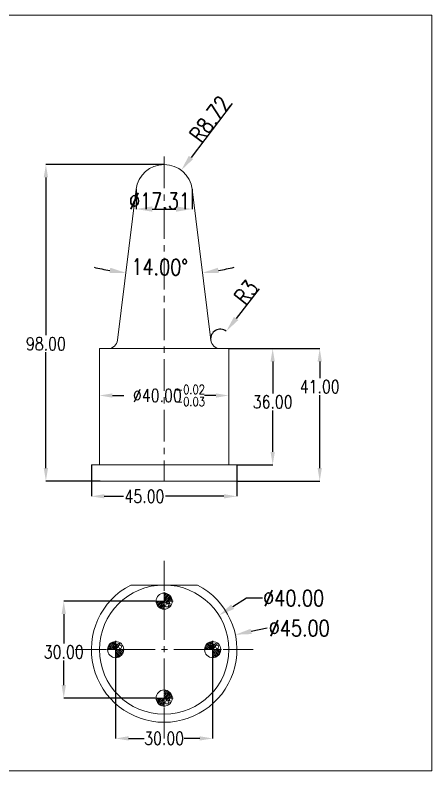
# Model space of a CAD drawing. Header units: millimetres. Extents: x 583 to 1942, y -5112 to 253.
# Drawn here: x 1200.5 to 1329.4, y -593.5 to -359.5 of the extents above; entities that cross this region are included whole.
import ezdxf

# ---------------------------------------------------------------- set-up
doc = ezdxf.new("R2010")
doc.units = ezdxf.units.MM
doc.header["$LTSCALE"] = 16.334999
doc.linetypes.add('CENTER', pattern=[0.6, 0.375, -0.075, 0.075, -0.075])
doc.layers.get('0').update_dxf_attribs({"lineweight": 18})
doc.layers.add('epin', color=13, linetype='Continuous', lineweight=9)
doc.layers.add('moldbase', color=7, linetype='Continuous', lineweight=20)
doc.styles.add('SEISO_TTF', font='')
doc.styles.get("Standard").update_dxf_attribs({"font": 'txt.shx', "width": 0.8})
doc.styles.add('TXT05', font='txt.shx', dxfattribs={"width": 0.5, "bigfont": 'gbcbig.shx'})
doc.styles.get('SEISO_TTF').set_extended_font_data('宋体')
doc.dimstyles.new('ISO-25', dxfattribs={"dimtxt": 2.5, "dimasz": 2.5, "dimexe": 1.25, "dimexo": 0.625, "dimtad": 1, "dimdsep": 46, "dimtxsty": 'Standard', "dimcen": 2.5, "dimdle": 5, "dimadec": 0, "dimazin": 0, "dimtfac": 1, "dimtmove": 0, "dimatfit": 3, "dimfxl": 0, "dimarcsym": 0})
doc.dimstyles.get("Standard").update_dxf_attribs({"dimtxt": 0.15625, "dimasz": 0.1875, "dimexe": 0.125, "dimexo": 0.0625, "dimtad": 0, "dimtih": 1, "dimtoh": 1, "dimdsep": 46, "dimtxsty": 'Standard', "dimcen": 0.09, "dimdle": 0.375, "dimadec": 0, "dimazin": 0, "dimtfac": 1, "dimtofl": 0, "dimtmove": 0, "dimatfit": 3, "dimfxl": 0, "dimtolj": 1, "dimarcsym": 0})
doc.dimstyles.new('STANDARD$0', dxfattribs={"dimscale": 4, "dimtxt": 5, "dimasz": 5, "dimexe": 0, "dimexo": 0, "dimgap": 0, "dimtad": 1, "dimzin": 0, "dimdsep": 46, "dimtxsty": 'SEISO_TTF', "dimcen": 2, "dimdle": 10, "dimclrd": 4, "dimclre": 4, "dimclrt": 6, "dimadec": 4, "dimazin": 2, "dimtfac": 1, "dimtofl": 0, "dimtmove": 0, "dimatfit": 3, "dimfxl": 0, "dimtolj": 1, "dimarcsym": 0})
doc.dimstyles.new('副本 11', dxfattribs={"dimtxt": 2.5, "dimasz": 2.5, "dimexe": 1.25, "dimexo": 0.625, "dimtad": 1, "dimdsep": 46, "dimtxsty": 'Standard', "dimcen": 2.5, "dimdle": 5, "dimadec": 0, "dimazin": 0, "dimtfac": 1, "dimtmove": 0, "dimatfit": 3, "dimfxl": 0, "dimtolj": 1, "dimarcsym": 0})

# ---------------------------------------------------------------- blocks, each defined once
blk = doc.blocks.new('*X7')
for points in [[(1228.07, -507.78), (1228.07, -509.11), (1224.07, -508.45)], [(1265.07, -507.78), (1265.07, -509.11), (1269.07, -508.45)]]:
    blk.add_hatch(color=0).paths.add_polyline_path(points, flags=0)
at = {"color": 0, "lineweight": -2}
for p, q in [((1224.07, -498.72), (1224.07, -508.45)), ((1269.07, -498.72), (1269.07, -508.45)), ((1228.07, -508.45), (1233.99, -508.45)), ((1265.07, -508.45), (1246.98, -508.45))]:
    blk.add_line(p, q, dxfattribs=at)
at = {"color": 0, "insert": (1240.49, -508.45), "char_height": 4, "width": 17.8286, "attachment_point": 5}
blk.add_mtext('45.00', dxfattribs=at)
blk = doc.blocks.new('*X8')
for points in [[(1209.34, -409.72), (1210.68, -409.72), (1210.01, -405.72)], [(1209.34, -499.72), (1210.68, -499.72), (1210.01, -503.72)]]:
    blk.add_hatch(color=0).paths.add_polyline_path(points, flags=0)
at = {"color": 0, "lineweight": -2}
for p, q in [((1246.57, -405.72), (1210.01, -405.72)), ((1210.01, -409.72), (1210.01, -458.6)), ((1210.01, -499.72), (1210.01, -463.85)), ((1226.83, -503.72), (1210.01, -503.72))]:
    blk.add_line(p, q, dxfattribs=at)
at = {"color": 0, "insert": (1210.01, -461.23), "char_height": 4, "width": 18.2857, "attachment_point": 5}
blk.add_mtext('98.00', dxfattribs=at)
blk = doc.blocks.new('*X9')
for points in [[(1294.01, -466.72), (1295.34, -466.72), (1294.67, -462.72)], [(1294.01, -499.72), (1295.34, -499.72), (1294.67, -503.72)]]:
    blk.add_hatch(color=0).paths.add_polyline_path(points, flags=0)
at = {"color": 0, "lineweight": -2}
for p, q in [((1266.57, -462.72), (1294.67, -462.72)), ((1294.67, -466.72), (1294.67, -471.85)), ((1294.67, -499.72), (1294.67, -477.1)), ((1269.1, -503.72), (1294.67, -503.72))]:
    blk.add_line(p, q, dxfattribs=at)
at = {"color": 0, "insert": (1294.67, -474.48), "char_height": 4, "width": 16.9143, "attachment_point": 5}
blk.add_mtext('41.00', dxfattribs=at)
blk = doc.blocks.new('*X18')
for points in [[(1214.87, -544.91), (1216.2, -544.91), (1215.53, -540.91)], [(1214.87, -566.91), (1216.2, -566.91), (1215.53, -570.91)]]:
    blk.add_hatch(color=0).paths.add_polyline_path(points, flags=0)
at = {"color": 0, "lineweight": -2}
for p, q in [((1243.82, -540.91), (1215.53, -540.91)), ((1215.53, -544.91), (1215.53, -554)), ((1215.53, -566.91), (1215.53, -559.25)), ((1243.82, -570.91), (1215.53, -570.91))]:
    blk.add_line(p, q, dxfattribs=at)
at = {"color": 0, "insert": (1215.53, -556.63), "char_height": 4, "width": 17.8286, "attachment_point": 5}
blk.add_mtext('30.00', dxfattribs=at)
blk = doc.blocks.new('*X31')
at = {"color": 0, "char_height": 4, "attachment_point": 1}
for s, insert, width in [('{\\H0.7x;-0.02}', (1249.97, -473.97), 24.96), ('%%C40.00', (1236.94, -475.23), 77.0743), ('{\\H0.7x;-0.03}', (1249.97, -477.7), 24.96)]:
    blk.add_mtext(s, dxfattribs=dict(at, insert=insert, width=width))
blk = doc.blocks.new('*X30')
for points in [[(1230.57, -476.57), (1230.57, -477.9), (1226.57, -477.23)], [(1262.57, -476.57), (1262.57, -477.9), (1266.57, -477.23)]]:
    blk.add_hatch(color=0).paths.add_polyline_path(points, flags=0)
at = {"color": 0, "lineweight": -2}
for p, q in [((1230.57, -477.23), (1234.11, -477.23)), ((1262.57, -477.23), (1259.04, -477.23))]:
    blk.add_line(p, q, dxfattribs=at)
at = {"color": 0}
blk.add_blockref('*X31', (0, 0), dxfattribs=at)
blk = doc.blocks.new('*X32')
for points in [[(1279.47, -466.72), (1280.8, -466.72), (1280.13, -462.72)], [(1279.47, -494.72), (1280.8, -494.72), (1280.13, -498.72)]]:
    blk.add_hatch(color=0).paths.add_polyline_path(points, flags=0)
at = {"color": 0, "lineweight": -2}
for p, q in [((1266.57, -462.72), (1280.13, -462.72)), ((1280.13, -466.72), (1280.13, -476.58)), ((1280.13, -494.72), (1280.13, -481.83)), ((1269.1, -498.72), (1280.13, -498.72))]:
    blk.add_line(p, q, dxfattribs=at)
at = {"color": 0, "insert": (1280.13, -479.2), "char_height": 4, "width": 17.8286, "attachment_point": 5}
blk.add_mtext('36.00', dxfattribs=at)
blk = doc.blocks.new('epin_ejp_5')
at = {"layer": 'epin'}
h = blk.add_hatch(dxfattribs=at)
h.set_pattern_fill('_ANSI31', color=123, style=0, pattern_type=0)
h.set_pattern_definition([(135, (0, 0), (-0.280633, -0.280633), [])])
edge = h.paths.add_edge_path(flags=0)
edge.add_arc((0, 0), 2.5, 90, 180)
edge.add_line((-2.5, 0), (0, 0))
edge.add_line((0, 0), (0, 2.5))
edge = h.paths.add_edge_path(flags=0)
edge.add_line((2.5, 0), (0, 0))
edge.add_line((0, 0), (0, -2.5))
edge.add_arc((0, 0), 2.5, 270, 360)
at = {"layer": 'epin', "color": 1, "linetype": 'CENTER', "ltscale": 0.1}
for p, q in [((0, -2.75), (0, 2.75)), ((-2.75, 0), (2.75, 0))]:
    blk.add_line(p, q, dxfattribs=at)
at = {"layer": 'epin'}
blk.add_circle((0, 0), 2.5, dxfattribs=at)
at = {"layer": 'epin', "color": 6, "style": 'TXT05', "width": 0.5}
blk.add_text('%%C5', height=1.75, dxfattribs=at).set_placement((0.1, 0.25))
blk = doc.blocks.new('*X34')
blk.add_hatch(color=0).paths.add_polyline_path([(1267.32, -541.93), (1268.2, -543.34), (1263.52, -545.29)], flags=0)
at = {"color": 0, "lineweight": -2}
for p, q in [((1272, -539.98), (1267.76, -542.64)), ((1277, -539.98), (1272, -539.98))]:
    blk.add_line(p, q, dxfattribs=at)
at = {"color": 0, "insert": (1286.62, -539.98), "char_height": 5, "width": 30.8571, "attachment_point": 5}
blk.add_mtext('%%C40.00', dxfattribs=at)
blk = doc.blocks.new('*X35')
blk.add_hatch(color=0).paths.add_polyline_path([(1273.32, -549.46), (1273.66, -551.09), (1268.6, -551.3)], flags=0)
at = {"color": 0, "lineweight": -2}
blk.add_line((1278.38, -549.26), (1273.49, -550.28), dxfattribs=at)
at = {"color": 0, "insert": (1288.34, -549.26), "char_height": 5, "width": 30.2857, "attachment_point": 5}
blk.add_mtext('%%C45.00', dxfattribs=at)
blk = doc.blocks.new('*X38')
for points in [[(1242.91, -418.66), (1242.91, -420.33), (1237.91, -419.49)], [(1250.23, -418.66), (1250.23, -420.33), (1255.23, -419.49)]]:
    blk.add_hatch(color=0).paths.add_polyline_path(points, flags=0)
at = {"color": 0, "lineweight": -2}
for p, q in [((1237.91, -413.38), (1237.91, -419.49)), ((1255.23, -413.38), (1255.23, -419.49)), ((1242.91, -419.49), (1250.23, -419.49))]:
    blk.add_line(p, q, dxfattribs=at)
at = {"color": 0, "insert": (1245.14, -416.99), "char_height": 5, "width": 26.8571, "attachment_point": 5}
blk.add_mtext('%%C17.31', dxfattribs=at)
blk = doc.blocks.new('*X41')
blk.add_hatch(color=0).paths.add_polyline_path([(1254.21, -403.02), (1255.54, -404.03), (1251.85, -407.5)], flags=0)
at = {"color": 0, "lineweight": -2}
blk.add_line((1267.59, -386.81), (1254.88, -403.52), dxfattribs=at)
at = {"color": 0, "insert": (1260.76, -391.66), "char_height": 5, "width": 22.8571, "attachment_point": 5, "rotation": 52.737}
blk.add_mtext('R8.72', dxfattribs=at)
blk = doc.blocks.new('*X42')
for points in [[(1229.91, -437.68), (1229.67, -439.33), (1234.74, -439.24)], [(1263.47, -439.33), (1263.22, -437.68), (1258.4, -439.24)]]:
    blk.add_hatch(color=0).paths.add_polyline_path(points, flags=0)
at = {"color": 0, "lineweight": -2}
for start, end in [(257.098, 260.049), (279.951, 282.902)]:
    blk.add_arc((1246.57, -342.88), 97.09, start, end, dxfattribs=at)
at = {"color": 0, "insert": (1245.2, -437.46), "char_height": 5, "width": 25.2849, "attachment_point": 5, "rotation": 359.1709}
blk.add_mtext('14.00%%D', dxfattribs=at)
blk = doc.blocks.new('*X45')
for points in [[(1235.57, -582.74), (1235.57, -584.07), (1231.57, -583.41)], [(1257.57, -582.74), (1257.57, -584.07), (1261.57, -583.41)]]:
    blk.add_hatch(color=0).paths.add_polyline_path(points, flags=0)
at = {"color": 0, "lineweight": -2}
for p, q in [((1231.57, -553.16), (1231.57, -583.41)), ((1261.57, -553.16), (1261.57, -583.41)), ((1235.57, -583.41), (1240.35, -583.41)), ((1257.57, -583.41), (1252.8, -583.41))]:
    blk.add_line(p, q, dxfattribs=at)
at = {"color": 0, "insert": (1246.57, -583.41), "char_height": 4, "width": 17.8286, "attachment_point": 5}
blk.add_mtext('30.00', dxfattribs=at)
blk = doc.blocks.new('*X46')
at = {"layer": 'epin'}
blk.add_hatch(color=4, dxfattribs=at).paths.add_polyline_path([(1268.17, -452.88), (1269.49, -453.9), (1265.77, -457.35)], flags=0)
at = {"layer": 'epin', "color": 4, "lineweight": -2}
blk.add_line((1275.96, -444.16), (1268.83, -453.39), dxfattribs=at)
blk.add_arc((1263.94, -459.72), 3, 52.3196, 187, dxfattribs=at)
at = {"layer": 'epin', "color": 6, "insert": (1271.94, -445.27), "char_height": 5, "width": 13.503, "attachment_point": 5, "rotation": 52.3196}
blk.add_mtext('R3', dxfattribs=at)

msp = doc.modelspace()

# ---------------------------------------------------------------- linework, layer by layer
for p, q in [((1237.913, -413.383), (1232.178, -460.089)), ((1255.227, -413.383), (1260.962, -460.089)), ((1226.572, -462.724), (1226.572, -498.724)), ((1226.572, -462.724), (1226.572, -498.724)), ((1266.572, -462.724), (1266.572, -498.724)), ((1266.572, -462.724), (1266.572, -498.724)), ((1224.104, -498.724), (1224.104, -503.724)), ((1224.104, -498.724), (1269.1, -498.724)), ((1269.1, -498.724), (1269.1, -503.724)), ((1236.264, -535.908), (1256.88, -535.908))]:
    msp.add_line(p, q)
at = {"color": 7, "linetype": 'Continuous'}
msp.add_line((1224.104, -503.724), (1269.1, -503.724), dxfattribs=at)
at = {"color": 1, "linetype": 'CENTER', "ltscale": 1.554943}
for p, q in [((1246.572, -583.408), (1246.572, -528.408)), ((1219.072, -555.908), (1274.072, -555.908))]:
    msp.add_line(p, q, dxfattribs=at)
msp.add_lwpolyline([(929.837, -359.454), (1329.35, -359.454), (1329.35, -593.459), (929.837, -593.459)], close=True)
msp.add_circle((1246.572, -555.908), 20)
for centre, radius, start, end in [((1246.57, -414.446), 8.722, 7, 173), ((1246.572, -555.908), 22.5, 117.26604, 62.73396)]:
    msp.add_arc(centre, radius, start, end)
at = {"layer": 'epin', "color": 0}
for p, q in [((1226.572, -462.724), (1229.2, -462.724)), ((1226.572, -462.724), (1266.572, -462.724)), ((1266.572, -462.724), (1263.939, -462.724))]:
    msp.add_line(p, q, dxfattribs=at)
for centre, start, end in [((1229.2, -459.724), 270, 353), ((1263.939, -459.724), 187, 270)]:
    msp.add_arc(centre, 3, start, end, dxfattribs=at)
at = {"layer": 'moldbase', "color": 1, "linetype": 'CENTER', "ltscale": 1.6}
msp.add_line((1246.572, -403.279), (1246.572, -503.724), dxfattribs=at)

# ---------------------------------------------------------------- block references
at = {"layer": 'epin', "rotation": 270.0000000001042}
for p in [(1246.572, -540.908), (1246.572, -570.908)]:
    msp.add_blockref('epin_ejp_5', p, dxfattribs=at)
at = {"layer": 'epin'}
for p in [(1231.572, -555.908), (1261.572, -555.908)]:
    msp.add_blockref('epin_ejp_5', p, dxfattribs=at)

# ---------------------------------------------------------------- dimensions: what is measured, and where the dimension line sits
dim = msp.add_radius_dim(center=(1246.57, -414.446), mpoint=(1251.851, -407.504), dimstyle='ISO-25', override={"dimtxt": 5, "dimasz": 5, "dimexe": 0, "dimexo": 0, "dimgap": 0, "dimpost": 'R<>', "dimsah": 1, "dimdle": 10, "dimadec": 2, "dimtofl": 0, "dimtolj": 1, "dimtzin": 8})
dim.commit()
dim.dimension.update_dxf_attribs({"geometry": '*X41', "text_midpoint": (1262.749, -393.179), "dimtype": 164})
for base, p1, p2, angle, dimstyle, override, picture, middle in [((1210.01, -503.724), (1246.572, -405.724), (1226.831, -503.724), 90, 'Standard', {"dimtxt": 4, "dimasz": 4, "dimexe": 0, "dimexo": 0, "dimzin": 0, "dimsah": 1, "dimdle": 8, "dimadec": 2, "dimtzin": 0}, '*X8', (1210.01, -461.228)), ((1294.674, -503.724), (1266.572, -462.724), (1269.1, -503.724), 90, 'Standard', {"dimtxt": 4, "dimasz": 4, "dimexe": 0, "dimexo": 0, "dimzin": 0, "dimsah": 1, "dimdle": 8, "dimadec": 2, "dimtzin": 0}, '*X9', (1294.674, -474.48)), ((1280.133, -498.724), (1266.572, -462.724), (1269.1, -498.724), 90, 'STANDARD$0', {"dimscale": 1, "dimtxt": 4, "dimasz": 4, "dimgap": 0.625, "dimtad": 0, "dimtih": 1, "dimtoh": 1, "dimtxsty": 'Standard', "dimsah": 1, "dimdle": 8, "dimclrd": 0, "dimclre": 0, "dimclrt": 0, "dimadec": 2, "dimazin": 0, "dimtzin": 0}, '*X32', (1280.133, -479.204)), ((1215.533, -540.908), (1243.822, -570.908), (1243.822, -540.908), 270, 'Standard', {"dimtxt": 4, "dimasz": 4, "dimexe": 0, "dimexo": 0, "dimzin": 0, "dimsah": 1, "dimdle": 8, "dimadec": 2, "dimtzin": 0}, '*X18', (1215.533, -556.628))]:
    dim = msp.add_linear_dim(base=base, p1=p1, p2=p2, angle=angle, dimstyle=dimstyle, override=override)
    dim.commit()
    dim.dimension.update_dxf_attribs({"geometry": picture, "text_midpoint": middle, "dimtype": 160})
dim = msp.add_angular_dim_2l(base=(1245.165, -439.957), line1=((1237.913, -413.383), (1232.178, -460.089)), line2=((1255.227, -413.383), (1260.962, -460.089)), dimstyle='ISO-25', override={"dimtxt": 5, "dimasz": 5, "dimexe": 0, "dimexo": 0, "dimgap": 0, "dimtad": 1, "dimtih": 0, "dimtoh": 0, "dimsah": 1, "dimdle": 10, "dimadec": 2, "dimtofl": 0, "dimtolj": 1, "dimtzin": 0})
dim.commit()
dim.dimension.update_dxf_attribs({"geometry": '*X42', "text_midpoint": (1245.165, -439.957), "dimtype": 162})
for base, p1, p2, text, dimstyle, override, picture, middle in [((1255.227, -419.494), (1237.913, -413.383), (1255.227, -413.383), '%%C<>', 'ISO-25', {"dimtxt": 5, "dimasz": 5, "dimexe": 0, "dimexo": 0, "dimgap": 0, "dimsah": 1, "dimdle": 10, "dimadec": 2, "dimtofl": 0, "dimtolj": 1}, '*X38', (1245.138, -419.494)), ((1226.572, -477.234), (1266.572, -477.234), (1226.572, -477.234), '%%C<>{\\H0.7x;\\S-0.02^ -0.03;}', 'Standard', {"dimtxt": 4, "dimasz": 4, "dimexe": 0, "dimexo": 0, "dimzin": 0, "dimsah": 1, "dimdle": 8, "dimadec": 2, "dimtzin": 0}, '*X30', (1246.572, -477.234))]:
    dim = msp.add_linear_dim(base=base, p1=p1, p2=p2, text=text, dimstyle=dimstyle, override=override)
    dim.commit()
    dim.dimension.update_dxf_attribs({"geometry": picture, "text_midpoint": middle, "dimtype": 160})
for base, p1, p2, dimstyle, override, picture, middle in [((1224.074, -508.446), (1269.07, -498.724), (1224.074, -498.724), 'Standard', {"dimtxt": 4, "dimasz": 4, "dimexe": 0, "dimexo": 0, "dimzin": 0, "dimsah": 1, "dimdle": 8, "dimadec": 2, "dimtzin": 0}, '*X7', (1240.486, -508.446)), ((1231.572, -583.408), (1261.572, -553.158), (1231.572, -553.158), 'STANDARD$0', {"dimscale": 1, "dimtxt": 4, "dimasz": 4, "dimgap": 0.625, "dimtad": 0, "dimtih": 1, "dimtoh": 1, "dimtxsty": 'Standard', "dimsah": 1, "dimdle": 8, "dimclrd": 0, "dimclre": 0, "dimclrt": 0, "dimadec": 2, "dimazin": 0, "dimtzin": 0}, '*X45', (1246.572, -583.408))]:
    dim = msp.add_linear_dim(base=base, p1=p1, p2=p2, dimstyle=dimstyle, override=override)
    dim.commit()
    dim.dimension.update_dxf_attribs({"geometry": picture, "text_midpoint": middle, "dimtype": 160})
for p1, p2, picture, middle in [((1229.623, -566.525), (1263.521, -545.291), '*X34', (1271.996, -539.982)), ((1224.548, -560.513), (1268.595, -551.302), '*X35', (1278.384, -549.255))]:
    dim = msp.add_diameter_dim_2p(p1=p1, p2=p2, dimstyle='Standard', override={"dimtxt": 5, "dimasz": 5, "dimexe": 0, "dimexo": 0, "dimzin": 0, "dimpost": '%%C<>', "dimsah": 1, "dimdle": 10, "dimadec": 2, "dimtzin": 0})
    dim.commit()
    dim.dimension.update_dxf_attribs({"geometry": picture, "text_midpoint": middle, "dimtype": 163})
at = {"layer": 'epin', "color": 0}
dim = msp.add_radius_dim(center=(1263.939, -459.724), mpoint=(1265.773, -457.349), dimstyle='副本 11', override={"dimtxt": 5, "dimasz": 5, "dimexe": 0, "dimexo": 0, "dimgap": 0, "dimpost": 'R<>', "dimsah": 1, "dimdle": 10, "dimclrd": 4, "dimclre": 4, "dimclrt": 6, "dimtofl": 0, "dimtzin": 8}, dxfattribs=at)
dim.commit()
dim.dimension.update_dxf_attribs({"geometry": '*X46', "text_midpoint": (1273.923, -446.797), "dimtype": 164})

doc.saveas('drawing.dxf')
